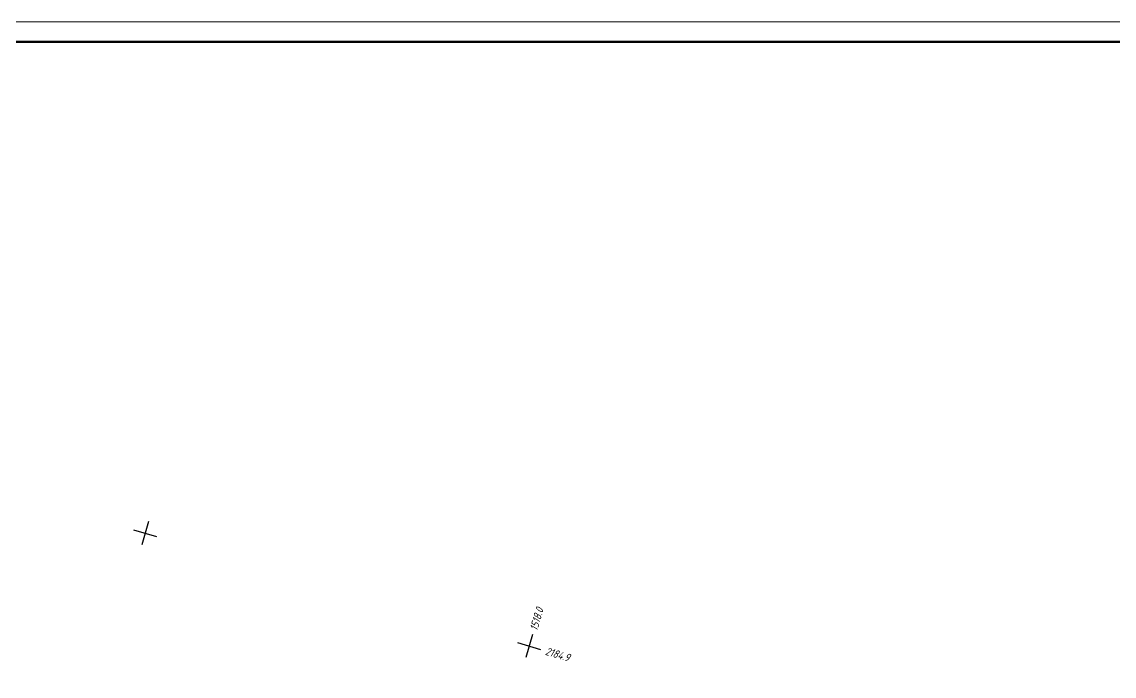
# Model space of a CAD drawing. Extents: x 27 to 1288, y -35 to 667.
# Drawn here: x 356.9 to 629.9, y 464.7 to 628.2 of the extents above; entities that cross this region are included whole.
import ezdxf

# ---------------------------------------------------------------- set-up
doc = ezdxf.new("R2010")
doc.units = 0
doc.layers.add('ИИ_ГЕОЛОГИЯ_025', color=7, linetype='Continuous', lineweight=25)
doc.layers.add('ИИ_ГЕОСЕТКА_025', color=3, linetype='Continuous', lineweight=25)
doc.styles.add('VNIPISIMPLEXCUR', font='simplex.shx', dxfattribs={"width": 0.8, "oblique": 15})

# ---------------------------------------------------------------- blocks, each defined once
blk = doc.blocks.new('ИИ05012')
at = {"color": 0, "linetype": 'Continuous', "flags": 128}
for points in [[(0, 3), (0, -3)], [(-3, 0), (3, 0)]]:
    blk.add_lwpolyline(points, dxfattribs=at)
blk = doc.blocks.new('Siberia.Format{29e97dca-823b-4f4a-92bd-6423e5008af1}')
at = {"layer": 'ИИ_ГЕОЛОГИЯ_025', "color": 0, "linetype": 'Continuous', "lineweight": 15}
blk.add_lwpolyline([(0, 0), (1261, 0), (1261, 594), (0, 594), (0, 0)], dxfattribs=at)
at = {"layer": 'ИИ_ГЕОЛОГИЯ_025', "color": 0, "linetype": 'Continuous', "lineweight": 60}
blk.add_lwpolyline([(20, 5), (1256, 5), (1256, 589), (20, 589), (20, 5)], dxfattribs=at)

msp = doc.modelspace()

# ---------------------------------------------------------------- block references
at = {"layer": 'ИИ_ГЕОЛОГИЯ_025', "linetype": 'Continuous'}
msp.add_blockref('Siberia.Format{29e97dca-823b-4f4a-92bd-6423e5008af1}', (26.948, 34.242), dxfattribs=at)
at = {"layer": 'ИИ_ГЕОСЕТКА_025', "rotation": 343.6268088678422}
for p in [(387.733, 500.466), (483.678, 472.277)]:
    msp.add_blockref('ИИ05012', p, dxfattribs=at)

# ---------------------------------------------------------------- texts
at = {"layer": 'ИИ_ГЕОСЕТКА_025', "color": 7, "style": 'VNIPISIMPLEXCUR', "oblique": 15, "width": 0.8}
for s, rotation, p in [('1518.0', 73.62681, (485.704, 475.915)), ('2184.9', 343.62681, (487.534, 470.106))]:
    msp.add_text(s, height=2, rotation=rotation, dxfattribs=at).set_placement(p)

doc.saveas('drawing.dxf')
